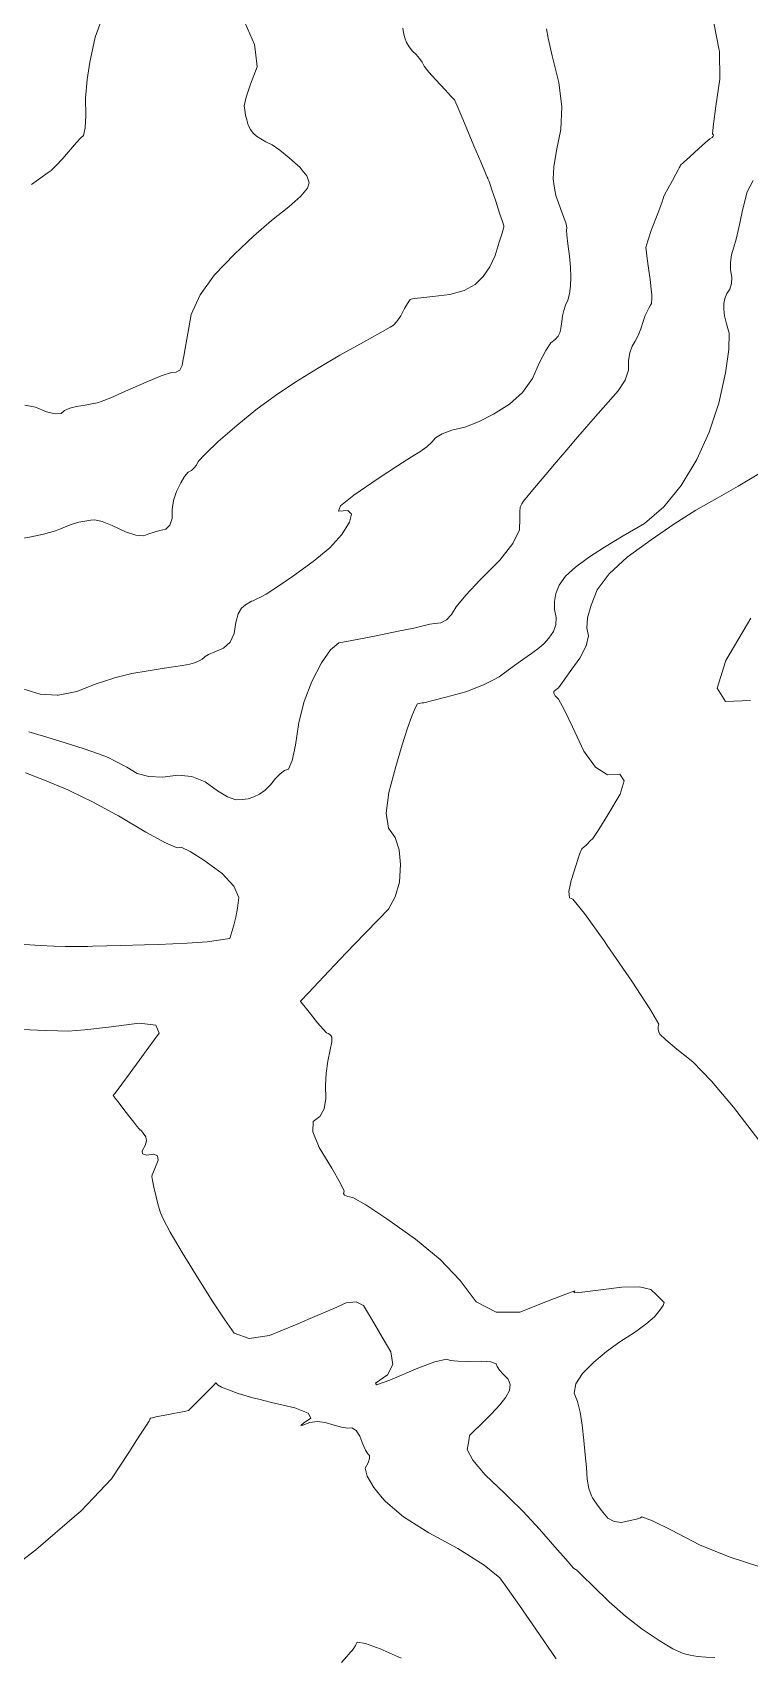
# Model space of a CAD drawing. Header units: inches. Extents: x 1337389 to 1347141, y 407035 to 414577.
# Drawn here: x 1346387 to 1346679, y 412704 to 413366 of the extents above; entities that cross this region are included whole.
import ezdxf

# ---------------------------------------------------------------- set-up
doc = ezdxf.new("R2010")
doc.units = ezdxf.units.IN
doc.header["$MEASUREMENT"] = 0
doc.layers.add('Topo', color=7, linetype='Continuous', lineweight=15, true_color=0x459900)

msp = doc.modelspace()

# ---------------------------------------------------------------- linework, layer by layer
at = {"layer": 'Topo'}
for p, q in [((1346607.1429, 413198.5819, 1020), (1346603.956, 413194.851, 1020)), ((1346603.956, 413194.851, 1020), (1346599.6699, 413189.8349, 1020)), ((1346481.226, 412808.324, 1015), (1346479.7419, 412808.697, 1015))]:
    msp.add_line(p, q, dxfattribs=at)
for points, elevation in [([(1346657.6641, 413392.474), (1346658.0019, 413390.701), (1346660.585, 413382.0421), (1346664.764, 413369.883), (1346666.8701, 413358.7669)], 1020), ([(1346477.826, 413357.849), (1346477.4689, 413360.9609), (1346472.6871, 413371.8499), (1346464.6631, 413383.883)], 1005), ([(1346410.332, 413353.8159), (1346410.5313, 413355.084), (1346412.5342, 413364.0538), (1346415.2719, 413371.3681)], 1000), ([(1346398.303, 413163.666), (1346400.264, 413164.4588), (1346403.4529, 413165.6218), (1346405.844, 413166.3341), (1346407.4341, 413166.595), (1346409.0519, 413166.844), (1346410.6969, 413167.0811), (1346412.3689, 413167.3069), (1346415.282, 413166.6111), (1346419.4371, 413164.9919), (1346424.832, 413162.4511), (1346429.1091, 413161.028), (1346432.2671, 413160.721), (1346434.305, 413161.532), (1346436.4951, 413162.2708), (1346438.836, 413162.9401), (1346441.3289, 413163.537), (1346442.9938, 413165.1629), (1346443.833, 413167.8171), (1346443.845, 413171.5009), (1346444.436, 413175.1467), (1346445.6058, 413178.7558), (1346447.3549, 413182.328), (1346448.9659, 413184.963), (1346450.4379, 413186.6621), (1346451.7709, 413187.425), (1346452.885, 413188.412), (1346453.7789, 413189.6229), (1346454.454, 413191.0591), (1346457.4158, 413194.2319), (1346462.666, 413199.142), (1346470.203, 413205.7901), (1346477.9999, 413212.0611), (1346486.0581, 413217.958), (1346494.376, 413223.4779), (1346503.1181, 413228.9389), (1346512.285, 413234.341), (1346521.8751, 413239.6829), (1346528.713, 413243.513), (1346532.7989, 413245.8311), (1346534.1309, 413246.636), (1346535.553, 413248.1681), (1346537.065, 413250.425), (1346538.6659, 413253.4089), (1346539.8441, 413255.501), (1346540.6001, 413256.7028), (1346540.9339, 413257.0149), (1346541.3619, 413257.239), (1346541.8849, 413257.3769), (1346542.502, 413257.4281), (1346545.2539, 413257.729), (1346550.1418, 413258.2818), (1346557.1661, 413259.085), (1346562.9261, 413260.7131), (1346567.422, 413263.1651), (1346570.654, 413266.44), (1346573.3729, 413270.4092), (1346575.5761, 413275.0729), (1346577.2649, 413280.4299), (1346578.4178, 413284.132), (1346579.0331, 413286.179), (1346579.1129, 413286.5691), (1346579.158, 413286.85), (1346579.17, 413287.0189), (1346579.1481, 413287.078), (1346578.5569, 413288.8469), (1346577.3991, 413292.3261), (1346575.6732, 413297.5149), (1346574.38, 413301.381), (1346573.518, 413303.9249), (1346573.09, 413305.146), (1346572.79, 413305.9821), (1346572.619, 413306.4319), (1346572.5779, 413306.497), (1346572.3619, 413306.9879), (1346571.9722, 413307.9059), (1346571.408, 413309.251), (1346569.7338, 413313.1981), (1346566.9499, 413319.7467), (1346563.0559, 413328.899), (1346560.438, 413335.058), (1346559.095, 413338.2241), (1346559.027, 413338.3972), (1346557.711, 413339.848), (1346555.147, 413342.576), (1346551.3349, 413346.582), (1346548.509, 413349.787), (1346546.6711, 413352.1919), (1346545.82, 413353.795), (1346544.7309, 413355.3581), (1346543.4061, 413356.879), (1346541.8439, 413358.3599), (1346540.5382, 413359.9998), (1346539.487, 413361.7991), (1346538.691, 413363.7569), (1346538.155, 413365.7341), (1346537.8781, 413367.7282)], 1010), ([(1346419.6311, 413102.6659), (1346420.3661, 413102.9108), (1346427.4219, 413104.6981), (1346434.0791, 413105.7881), (1346439.7509, 413106.681), (1346444.4392, 413107.378), (1346448.1411, 413107.878), (1346451.126, 413108.459), (1346453.395, 413109.121), (1346454.9471, 413109.8629), (1346456.1139, 413110.5241), (1346456.8971, 413111.1029), (1346457.2951, 413111.6011), (1346458.7578, 413112.401), (1346461.287, 413113.5021), (1346464.8809, 413114.9049), (1346467.498, 413117.372), (1346469.1359, 413120.9019), (1346469.7961, 413125.4959), (1346470.797, 413128.9751), (1346472.138, 413131.338), (1346473.8199, 413132.5859), (1346475.1811, 413133.4981), (1346476.22, 413134.075), (1346476.938, 413134.317), (1346478.1718, 413134.8809), (1346479.9219, 413135.769), (1346482.187, 413136.98), (1346486.5229, 413139.7961), (1346492.9291, 413144.218), (1346501.406, 413150.246), (1346508.116, 413155.93), (1346513.0581, 413161.2709), (1346516.2339, 413166.268), (1346517.0718, 413169.533), (1346515.5719, 413171.064), (1346511.7351, 413170.863), (1346512.5161, 413172.9661), (1346517.9158, 413177.373), (1346527.9339, 413184.0848), (1346535.7739, 413189.2599), (1346541.434, 413192.897), (1346544.916, 413194.9968), (1346547.7099, 413197.005), (1346549.8172, 413198.92), (1346551.2372, 413200.7421), (1346553.9331, 413202.3789), (1346557.906, 413203.8319), (1346563.154, 413205.1), (1346568.8178, 413207.283), (1346574.8969, 413210.3799), (1346581.3911, 413214.393), (1346586.6849, 413219.2391), (1346590.78, 413224.9179), (1346593.675, 413231.4301), (1346596.1789, 413236.25), (1346598.2941, 413239.3781), (1346600.0177, 413240.8127), (1346601.2559, 413242.1692), (1346602.0081, 413243.4441), (1346602.2741, 413244.6389), (1346602.5411, 413246.1943), (1346602.8101, 413248.111), (1346603.0809, 413250.3871), (1346603.58, 413252.592), (1346604.3059, 413254.725), (1346605.259, 413256.786), (1346605.9242, 413259.3801), (1346606.302, 413262.5079), (1346606.391, 413266.1691), (1346606.2369, 413270.268), (1346605.8391, 413274.803), (1346605.1969, 413279.7748), (1346604.818, 413283.331), (1346604.702, 413285.4691), (1346604.8478, 413286.1899), (1346604.4869, 413287.888), (1346603.616, 413290.562), (1346602.2379, 413294.2121), (1346601.2301, 413296.912), (1346600.5939, 413298.6611), (1346600.3282, 413299.459), (1346600.003, 413301.0012), (1346599.6191, 413303.2869), (1346599.1759, 413306.317), (1346599.489, 413311.1679), (1346600.558, 413317.8399), (1346602.3837, 413326.334), (1346602.709, 413335.5821), (1346601.532, 413345.5851), (1346598.8532, 413356.3428), (1346597.1939, 413363.6258), (1346596.555, 413367.4339)], 1015), ([(1346496.7491, 413309.9491), (1346496.0268, 413310.848), (1346491.562, 413314.8841), (1346487.7571, 413317.975), (1346484.615, 413320.1221), (1346482.134, 413321.3249), (1346480.023, 413322.518), (1346478.28, 413323.7002), (1346476.9071, 413324.8721), (1346475.784, 413326.3568), (1346474.911, 413328.155), (1346474.2899, 413330.265), (1346473.807, 413332.278), (1346473.4631, 413334.193), (1346473.258, 413336.0098), (1346474.0291, 413339.58), (1346475.7761, 413344.9031), (1346478.4981, 413351.9787), (1346477.826, 413357.849)], 1005), ([(1346666.8701, 413358.7669), (1346666.988, 413358.1437), (1346667.256, 413346.8231), (1346665.569, 413335.921), (1346664.5581, 413328.514), (1346664.2218, 413324.601), (1346664.5619, 413324.1832), (1346664.4979, 413323.704), (1346664.0309, 413323.163), (1346663.161, 413322.5599), (1346661.348, 413321.0391), (1346658.593, 413318.5991), (1346654.8941, 413315.2401), (1346652.4239, 413312.986), (1346651.1821, 413311.837), (1346651.1669, 413311.7931), (1346650.998, 413311.4521), (1346650.6739, 413310.814), (1346650.194, 413309.879), (1346649.258, 413308.141), (1346647.8661, 413305.6), (1346646.0181, 413302.254), (1346644.804, 413299.983), (1346644.2241, 413298.7849), (1346644.2801, 413298.6611), (1346643.4921, 413296.424), (1346641.8601, 413292.0731), (1346639.3864, 413285.6083), (1346637.7758, 413281.0029), (1346637.0291, 413278.2571), (1346637.148, 413277.371), (1346637.4761, 413274.9009), (1346638.013, 413270.8469), (1346638.7612, 413265.21), (1346639.2541, 413261.254), (1346639.4919, 413258.98), (1346639.4749, 413258.3888), (1346639.4529, 413257.8223), (1346639.427, 413257.2809), (1346639.3971, 413256.7642), (1346639.359, 413256.2971), (1346639.3139, 413255.8811), (1346639.262, 413255.516), (1346638.9649, 413254.8269), (1346638.4251, 413253.815), (1346637.6399, 413252.4789), (1346636.809, 413250.583), (1346635.9301, 413248.1268), (1346635.0049, 413245.1088), (1346633.938, 413242.4202), (1346632.729, 413240.0591), (1346631.3789, 413238.0251), (1346630.467, 413235.3909), (1346629.9939, 413232.154), (1346629.9599, 413228.3171), (1346628.5494, 413224.2181), (1346625.7589, 413219.8581), (1346621.5921, 413215.237), (1346615.5341, 413208.3171), (1346607.5839, 413199.0981), (1346607.1429, 413198.5819)], 1020), ([(1346400.785, 413316.29), (1346402.4461, 413318.2189), (1346404.9221, 413321.029), (1346406.686, 413322.948), (1346407.7381, 413323.9761), (1346408.4102, 413327.007), (1346408.7019, 413332.0412), (1346408.6149, 413339.078), (1346409.2249, 413346.7592), (1346410.332, 413353.8159)], 1000), ([(1346386.5651, 413303.8912), (1346390.3121, 413306.6441), (1346392.962, 413308.579), (1346394.516, 413309.6969), (1346396.6139, 413311.676), (1346399.2582, 413314.517), (1346400.785, 413316.29)], 1000), ([(1346448.5929, 413233.9199), (1346449.1511, 413237.092), (1346450.2239, 413243.1908), (1346451.6049, 413251.032), (1346455.243, 413259.0338), (1346461.1369, 413267.197), (1346469.289, 413275.522), (1346477.0529, 413282.895), (1346484.4312, 413289.317), (1346491.4209, 413294.7869), (1346496.312, 413299.1619), (1346499.1051, 413302.442), (1346499.7991, 413304.6272), (1346498.773, 413307.429), (1346496.7491, 413309.9491)], 1005), ([(1346591.4931, 413113.6109), (1346593.0129, 413114.669), (1346595.3851, 413116.7569), (1346597.506, 413119.1069), (1346599.374, 413121.719), (1346600.3751, 413124.5201), (1346600.5068, 413127.512), (1346599.7718, 413130.6931), (1346599.713, 413133.954), (1346600.329, 413137.294), (1346601.622, 413140.713), (1346604.276, 413144.2941), (1346608.291, 413148.035), (1346613.6679, 413151.937), (1346620.152, 413156.1909), (1346627.745, 413160.796), (1346636.446, 413165.7539), (1346644.3521, 413172.587), (1346651.4629, 413181.2949), (1346657.779, 413191.8801), (1346662.8889, 413203.065), (1346666.793, 413214.8521), (1346669.4909, 413227.2402), (1346670.9079, 413236.7543), (1346671.0441, 413243.3949), (1346669.898, 413247.1633), (1346669.141, 413250.417), (1346668.7721, 413253.1581), (1346668.7921, 413255.386), (1346669.2171, 413257.4922), (1346670.0479, 413259.4761), (1346671.2841, 413261.3369), (1346671.9449, 413263.5728), (1346672.029, 413266.1841), (1346671.5379, 413269.169), (1346671.5219, 413272.1971), (1346671.9811, 413275.267), (1346672.9159, 413278.379), (1346673.803, 413281.6942), (1346674.643, 413285.211), (1346675.437, 413288.931), (1346676.312, 413292.7989), (1346677.268, 413296.8161), (1346678.306, 413300.9819), (1346680.7371, 413305.6219)], 1025), ([(1346383.8788, 413214.029), (1346388.192, 413213.228), (1346392.6558, 413211.3588), (1346396.116, 413210.499), (1346398.571, 413210.6501), (1346400.0221, 413211.81), (1346402.1351, 413212.7562), (1346404.9112, 413213.4881), (1346408.3499, 413214.0059), (1346411.175, 413214.5051), (1346413.3849, 413214.983), (1346414.9819, 413215.4421), (1346418.8261, 413217.006), (1346424.918, 413219.6761), (1346433.257, 413223.452), (1346439.468, 413226), (1346443.5521, 413227.3199), (1346445.5081, 413227.4121), (1346446.9662, 413228.3451), (1346447.924, 413230.1191), (1346448.384, 413232.7349), (1346448.5929, 413233.9199)], 1005), ([(1346599.6699, 413189.8349), (1346597.742, 413187.5791), (1346590.9471, 413179.5199), (1346587.198, 413174.9191), (1346586.496, 413173.7781), (1346586.0181, 413172.957), (1346585.7659, 413172.456), (1346585.738, 413172.275), (1346585.684, 413170.6699), (1346585.6021, 413167.6409), (1346585.494, 413163.1871), (1346582.774, 413157.571), (1346581.833, 413156.3739)], 1020), ([(1346599.5699, 413097.261), (1346599.594, 413097.4871), (1346600.3531, 413098.0399), (1346600.9002, 413098.4381), (1346601.2339, 413098.678), (1346601.3561, 413098.7629), (1346602.871, 413100.825), (1346605.781, 413104.8639), (1346610.0852, 413110.881), (1346612.7149, 413115.9279), (1346613.6709, 413120.0041), (1346612.9531, 413123.1091), (1346613.2969, 413127.2721), (1346614.7021, 413132.4919), (1346617.1699, 413138.7691), (1346622.0621, 413145.3108), (1346629.3801, 413152.1179), (1346639.124, 413159.1889), (1346648.487, 413165.537), (1346657.4669, 413171.1599), (1346666.0659, 413176.0591), (1346674.6171, 413181.0201), (1346683.1191, 413186.042)], 1030), ([(1346366.2579, 413157.9262), (1346368.895, 413158.8981), (1346370.67, 413158.515), (1346374.0591, 413158.6029), (1346379.0599, 413159.164), (1346385.673, 413160.1971), (1346391.4107, 413161.424), (1346396.2749, 413162.8451), (1346398.303, 413163.666)], 1010), ([(1346581.833, 413156.3739), (1346577.4421, 413150.7911), (1346569.4982, 413142.8469), (1346563.575, 413136.5071), (1346559.6731, 413131.7711), (1346557.7919, 413128.638), (1346555.7129, 413126.4639), (1346553.439, 413125.2488), (1346550.967, 413124.9929), (1346548.9359, 413124.7049), (1346547.347, 413124.3849), (1346546.1991, 413124.033), (1346542.4268, 413123.1809), (1346536.0289, 413121.8311), (1346527.007, 413119.9819), (1346519.9729, 413118.5801), (1346514.9259, 413117.627), (1346511.8668, 413117.1208), (1346508.4958, 413114.246), (1346504.813, 413109.0019), (1346500.818, 413101.389), (1346497.716, 413093.262), (1346495.506, 413084.6189), (1346494.19, 413075.462), (1346492.7879, 413069.1519), (1346491.3001, 413065.6901), (1346489.726, 413065.0761), (1346487.9769, 413063.792), (1346486.0549, 413061.837), (1346483.9581, 413059.2131), (1346481.7841, 413057.0931), (1346479.533, 413055.4761), (1346477.205, 413054.3629), (1346474.815, 413053.6119), (1346472.3641, 413053.223), (1346469.851, 413053.196), (1346466.5111, 413054.3961), (1346462.345, 413056.8228), (1346457.3519, 413060.476), (1346451.9539, 413062.616), (1346450.47, 413062.777)], 1020), ([(1346679.777, 413127.2081), (1346669.575, 413109.9939), (1346666.166, 413098.6641), (1346669.5528, 413093.22), (1346679.7329, 413093.6611)], 1035), ([(1346574.8921, 413102.0939), (1346577.1699, 413103.2969), (1346582.4671, 413107.1569), (1346586.8741, 413110.339), (1346590.389, 413112.8429), (1346591.4931, 413113.6109)], 1025), ([(1346397.0601, 413095.863), (1346397.45, 413095.844), (1346405.0591, 413097.2499), (1346412.9118, 413100.4289), (1346419.6311, 413102.6659)], 1015), ([(1346615.308, 412768.6921), (1346614.7991, 412769.5138), (1346613.801, 412772.495), (1346613.1311, 412776.3189), (1346612.7901, 412780.9839), (1346612.3399, 412786.1978), (1346611.7819, 412791.96), (1346611.116, 412798.2709), (1346610.228, 412803.6099), (1346609.119, 412807.9779), (1346607.788, 412811.375), (1346608.47, 412815.1651), (1346611.1648, 412819.3489), (1346615.8719, 412823.9249), (1346620.9741, 412828.237), (1346626.4692, 412832.2841), (1346632.3578, 412836.067), (1346637.0291, 412839.4651), (1346640.483, 412842.4769), (1346642.7179, 412845.105), (1346644.0372, 412847.0351), (1346644.4401, 412848.268), (1346643.927, 412848.803), (1346642.8621, 412849.874), (1346641.2459, 412851.4831), (1346639.0779, 412853.628), (1346634.4032, 412854.6459), (1346627.2219, 412854.5351), (1346617.5329, 412853.2961), (1346611.0661, 412852.5229), (1346607.8221, 412852.215), (1346607.8001, 412852.3722), (1346607.8359, 412852.548), (1346607.931, 412852.7431), (1346608.083, 412852.9581), (1346604.4271, 412851.632), (1346596.9611, 412848.768), (1346585.686, 412844.3629), (1346575.9942, 412844.3039), (1346567.885, 412848.59), (1346561.357, 412857.221), (1346553.1, 412865.7341), (1346543.1129, 412874.1291), (1346531.3961, 412882.407), (1346522.887, 412888.0458), (1346517.5869, 412891.0492), (1346515.495, 412891.4139), (1346514.198, 412891.971), (1346513.697, 412892.7201), (1346513.9919, 412893.6612), (1346512.444, 412897.0971), (1346509.0508, 412903.0283), (1346503.816, 412911.4549), (1346501.2359, 412917.7781), (1346501.3111, 412921.996), (1346504.043, 412924.11), (1346505.804, 412927.2639), (1346506.5961, 412931.4569), (1346506.4191, 412936.6901), (1346506.652, 412941.731), (1346507.297, 412946.5819), (1346508.353, 412951.2411), (1346508.925, 412954.5388), (1346509.014, 412956.475), (1346508.62, 412957.049), (1346508.1281, 412957.5269), (1346507.5379, 412957.9099), (1346506.8511, 412958.1969), (1346505.4021, 412959.634), (1346503.1931, 412962.221), (1346500.222, 412965.9591), (1346498.1271, 412968.5951), (1346496.9068, 412970.129), (1346496.5618, 412970.5599), (1346496.33, 412970.8512), (1346496.2043, 412971.0085), (1346496.218, 412971.0549), (1346496.262, 412971.1231), (1346496.3341, 412971.2201), (1346499.4627, 412974.5351), (1346505.6509, 412981.0689), (1346514.8959, 412990.821), (1346522.381, 412998.6521), (1346528.1049, 413004.561), (1346532.0692, 413008.549), (1346534.8731, 413013.5808), (1346536.5179, 413019.6572), (1346537.005, 413026.776), (1346536.4221, 413032.805), (1346534.7699, 413037.742), (1346532.0489, 413041.5883), (1346531.2011, 413047.7129), (1346532.2271, 413056.1168), (1346535.125, 413066.8011), (1346537.655, 413075.5409), (1346539.8181, 413082.3389), (1346541.6121, 413087.195), (1346542.997, 413090.49), (1346543.9739, 413092.2238), (1346544.542, 413092.399), (1346545.15, 413092.539), (1346545.796, 413092.644), (1346546.483, 413092.7149), (1346549.6849, 413093.5011), (1346555.4041, 413095.003), (1346563.638, 413097.22), (1346570.8941, 413099.984), (1346574.8921, 413102.0939)], 1025), ([(1346382.9681, 413098.3479), (1346390.0869, 413096.2101), (1346397.0601, 413095.863)], 1015), ([(1346600.779, 413094.816), (1346600.095, 413095.5601), (1346599.5079, 413096.6602), (1346599.5699, 413097.261)], 1030), ([(1346621.2941, 412993.75), (1346619.976, 412995.671), (1346611.99, 413006.821), (1346607.3001, 413012.6881), (1346605.9049, 413013.2688), (1346605.6509, 413015.7911), (1346606.54, 413020.2531), (1346608.5709, 413026.6548), (1346610.0319, 413030.9821), (1346610.9231, 413033.2321), (1346611.2451, 413033.4061), (1346611.6119, 413033.6842), (1346612.0262, 413034.065), (1346612.4849, 413034.55), (1346613.192, 413035.2759), (1346614.146, 413036.2431), (1346615.346, 413037.4509), (1346617.8129, 413041.0511), (1346621.5439, 413047.0429), (1346626.541, 413055.4269), (1346628.1791, 413060.942), (1346626.4589, 413063.5901), (1346621.3793, 413063.37), (1346616.472, 413066.5189), (1346611.7382, 413073.038), (1346607.178, 413082.926), (1346603.7172, 413089.976), (1346601.3561, 413094.1869), (1346600.779, 413094.816)], 1030), ([(1346391.469, 413079.063), (1346385.5029, 413080.8549)], 1020), ([(1346450.47, 413062.777), (1346446.1491, 413063.244), (1346439.9391, 413062.36), (1346434.4199, 413062.593), (1346429.5931, 413063.9451), (1346425.458, 413066.414), (1346421.5181, 413068.55), (1346417.772, 413070.3541), (1346414.22, 413071.8251), (1346407.658, 413074.0661), (1346398.0859, 413077.0761), (1346391.469, 413079.063)], 1020), ([(1346384.096, 413064.1831), (1346391.8239, 413061.137), (1346401.3691, 413057.1839), (1346402.43, 413056.673)], 1025), ([(1346402.43, 413056.673), (1346411.436, 413052.3363), (1346421.1939, 413047.0461)], 1025), ([(1346421.1939, 413047.0461), (1346422.0268, 413046.5939), (1346433.1399, 413039.9578), (1346441.1022, 413035.6129), (1346445.9131, 413033.5589), (1346447.573, 413033.795), (1346451.1791, 413032.124), (1346456.7308, 413028.5449), (1346464.2298, 413023.0581), (1346469.0281, 413017.9801), (1346471.125, 413013.3109), (1346470.5221, 413009.05), (1346469.8419, 413005.296), (1346469.0839, 413002.0479), (1346467.4162, 412996.5642)], 1025), ([(1346409.505, 412993.4169), (1346403.9529, 412993.3322), (1346400.2031, 412993.401), (1346395.5699, 412993.5569), (1346390.055, 412993.8002), (1346383.6559, 412994.1291), (1346376.6579, 412993.7909), (1346369.0612, 412992.7829), (1346360.864, 412991.108), (1346352.699, 412990.3841), (1346347.1839, 412990.539)], 1025), ([(1346432.5541, 412994.054), (1346422.975, 412993.749), (1346411.5431, 412993.4481), (1346409.505, 412993.4169)], 1025), ([(1346467.4162, 412996.5642), (1346458.152, 412995.3351), (1346449.9729, 412994.7629), (1346438.2468, 412994.235), (1346432.5541, 412994.054)], 1025), ([(1346639.406, 412966.67), (1346638.694, 412967.9049), (1346631.257, 412979.235), (1346621.2941, 412993.75)], 1030), ([(1346683.0651, 412914.469), (1346672.8089, 412927.836), (1346663.827, 412938.4731), (1346656.1211, 412946.379), (1346649.6902, 412951.5549), (1346645.238, 412955.3059), (1346642.765, 412957.6339), (1346642.2709, 412958.537), (1346642.027, 412959.512), (1346642.0313, 412960.5601), (1346642.2851, 412961.68), (1346639.406, 412966.67)], 1030), ([(1346362.7798, 412963.546), (1346370.6061, 412961.2079), (1346378.6171, 412959.7278), (1346385.9131, 412959.3729), (1346392.1459, 412959.1099), (1346397.3141, 412958.9411), (1346401.4169, 412958.8662), (1346408.298, 412959.3698), (1346417.9552, 412960.4542), (1346430.388, 412962.1191), (1346437.2679, 412961.3139), (1346438.593, 412958.041), (1346434.3629, 412952.2978), (1346430.407, 412946.9249), (1346426.724, 412941.923), (1346423.3149, 412937.2909), (1346421.025, 412934.1951), (1346419.8552, 412932.634)], 1020), ([(1346419.8552, 412932.634), (1346420.6699, 412931.611), (1346422.2511, 412929.5401), (1346424.597, 412926.4218), (1346426.5852, 412923.8119), (1346428.2162, 412921.709), (1346429.4899, 412920.1161), (1346430.371, 412919.0691), (1346430.86, 412918.5699), (1346430.9561, 412918.618), (1346431.3669, 412918.1812), (1346432.094, 412917.259), (1346433.1358, 412915.8519), (1346433.418, 412914.1979), (1346432.939, 412912.2961), (1346431.698, 412910.146), (1346431.855, 412908.8303), (1346433.4101, 412908.3481), (1346436.362, 412908.7011), (1346437.948, 412908.0219), (1346438.1682, 412906.3131), (1346437.023, 412903.5721), (1346436.2228, 412901.554), (1346435.767, 412900.2579), (1346435.6549, 412899.684), (1346435.8772, 412898.0032), (1346436.4339, 412895.2159), (1346437.3261, 412891.322), (1346438.243, 412887.8729), (1346439.185, 412884.869), (1346440.1531, 412882.3111), (1346443.0631, 412876.9251), (1346447.914, 412868.7111), (1346454.706, 412857.669), (1346460.5099, 412848.5001), (1346465.3261, 412841.2041), (1346469.1541, 412835.7798), (1346475.2409, 412833.6402), (1346483.5892, 412834.7822), (1346494.196, 412839.2081), (1346502.9409, 412842.904), (1346509.822, 412845.8689), (1346514.8401, 412848.1041), (1346518.861, 412848.475), (1346521.8859, 412846.9821), (1346523.9141, 412843.6251), (1346526.456, 412839.3652), (1346529.51, 412834.2031), (1346533.078, 412828.1371), (1346533.8251, 412822.9851), (1346531.751, 412818.747), (1346526.8571, 412815.4229), (1346527.151, 412814.7292), (1346532.6359, 412816.664), (1346543.3101, 412821.2299), (1346550.999, 412824.0849), (1346555.703, 412825.23), (1346557.421, 412824.6642), (1346560.384, 412824.33), (1346564.5919, 412824.2269), (1346570.045, 412824.3561), (1346573.831, 412824.058), (1346575.9501, 412823.3331), (1346576.4029, 412822.1821), (1346577.3691, 412820.7441), (1346578.848, 412819.0172), (1346580.84, 412817.0039), (1346581.6919, 412814.778), (1346581.4049, 412812.339), (1346579.978, 412809.687), (1346577.5511, 412806.5153), (1346574.1231, 412802.8221), (1346569.6952, 412798.6081), (1346566.7289, 412795.7381), (1346565.2249, 412794.2121), (1346565.182, 412794.0299), (1346564.9879, 412792.984), (1346564.6441, 412791.0719), (1346564.1481, 412788.2972), (1346566.4479, 412783.96), (1346571.5442, 412778.0641), (1346579.4361, 412770.607), (1346581.343, 412768.6921)], 1020), ([(1346479.7419, 412808.697), (1346476.721, 412809.4581), (1346470.855, 412811.1679), (1346466.8239, 412812.6491), (1346463.9942, 412813.8221), (1346462.365, 412814.6851), (1346461.937, 412815.2381), (1346461.6597, 412815.539), (1346461.5319, 412815.587), (1346461.5539, 412815.3829), (1346461.035, 412814.7349), (1346459.9739, 412813.6449), (1346458.3711, 412812.111), (1346456.6232, 412810.3999), (1346454.7289, 412808.5108), (1346452.6879, 412806.4439), (1346451.2981, 412805.0349), (1346450.5558, 412804.284), (1346450.463, 412804.1909), (1346449.4092, 412803.9499), (1346447.3921, 412803.5611), (1346444.4129, 412803.024), (1346441.7331, 412802.5179), (1346439.3521, 412802.0461), (1346437.2688, 412801.6051), (1346435.8499, 412801.305), (1346435.094, 412801.144), (1346435.0021, 412801.124), (1346434.912, 412800.997), (1346434.8269, 412800.763), (1346434.744, 412800.4211), (1346434.5211, 412799.9551), (1346434.156, 412799.365), (1346433.6489, 412798.649), (1346430.9891, 412794.5891), (1346429.5229, 412792.334)], 1015), ([(1346523.8951, 412783.331), (1346524.3418, 412784.6682), (1346524.2901, 412785.8489), (1346523.6231, 412786.523), (1346522.7428, 412788.0802), (1346521.65, 412790.5179), (1346520.3441, 412793.839), (1346518.8601, 412796.0391), (1346517.197, 412797.1171), (1346515.3569, 412797.073), (1346512.9331, 412797.4381), (1346509.9251, 412798.2119), (1346506.3319, 412799.3949), (1346503.0139, 412799.7879), (1346499.969, 412799.392), (1346497.1981, 412798.2068), (1346496.3589, 412798.1018), (1346497.4521, 412799.0761), (1346500.476, 412801.1298), (1346499.313, 412803.2209), (1346493.962, 412805.3511), (1346484.4239, 412807.5188), (1346481.226, 412808.324)], 1015), ([(1346429.5229, 412792.334), (1346426.175, 412787.183), (1346419.208, 412776.4311), (1346411.839, 412768.6921)], 1015), ([(1346529.5329, 412768.6921), (1346526.1142, 412772.8629), (1346523.3759, 412777.4151), (1346522.5972, 412780.7881), (1346523.7771, 412782.9811), (1346523.8951, 412783.331)], 1015), ([(1346411.839, 412768.6921), (1346406.5911, 412763.181), (1346405.0079, 412761.8161)], 1015), ([(1346560.346, 412747.981), (1346548.4831, 412754.389), (1346538.2679, 412760.973), (1346530.8119, 412767.1311), (1346529.5329, 412768.6921)], 1015), ([(1346665.142, 412703.5631), (1346661.5092, 412703.7091), (1346658.145, 412704.024), (1346655.051, 412704.5091), (1346652.2259, 412705.1621), (1346648.0278, 412707.1451), (1346642.456, 412710.4589), (1346635.509, 412715.1029), (1346628.7051, 412720.3559), (1346622.0421, 412726.218), (1346615.521, 412732.69), (1346611.0699, 412737.051), (1346608.6878, 412739.3031), (1346608.3751, 412739.4449), (1346607.9639, 412739.739), (1346607.455, 412740.1849), (1346606.8469, 412740.783), (1346604.3412, 412743.6), (1346599.936, 412748.6372), (1346593.631, 412755.8928), (1346586.7982, 412763.216), (1346581.343, 412768.6921)], 1020), ([(1346683.532, 412740.589), (1346670.933, 412744.5878), (1346658.9231, 412749.5349), (1346647.5031, 412755.4311), (1346639.673, 412759.2191), (1346635.4329, 412760.8998), (1346634.7839, 412760.473), (1346633.1798, 412759.9561), (1346630.6218, 412759.3481), (1346627.1089, 412758.6491), (1346624.085, 412758.993), (1346621.5481, 412760.379), (1346619.5001, 412762.8069), (1346617.6919, 412765.1381), (1346616.1249, 412767.374), (1346615.308, 412768.6921)], 1025), ([(1346405.0079, 412761.8161), (1346388.3231, 412747.4311), (1346374.8291, 412737.1361)], 1015), ([(1346600.509, 412703.0241), (1346592.1211, 412715.1863), (1346585.4951, 412724.742), (1346580.6331, 412731.6892), (1346577.5329, 412736.0302), (1346571.1411, 412741.2609), (1346561.4579, 412747.3801), (1346560.346, 412747.981)], 1015), ([(1346537.258, 412703.286), (1346528.6369, 412707.1641), (1346522.6619, 412709.327), (1346519.3312, 412709.7762), (1346518.646, 412708.5109), (1346517.9462, 412707.388), (1346517.23, 412706.4091), (1346516.498, 412705.5719), (1346515.0709, 412703.944), (1346512.949, 412701.523)], 1010)]:
    msp.add_lwpolyline(points, dxfattribs=dict(at, elevation=elevation))

doc.saveas('drawing.dxf')
